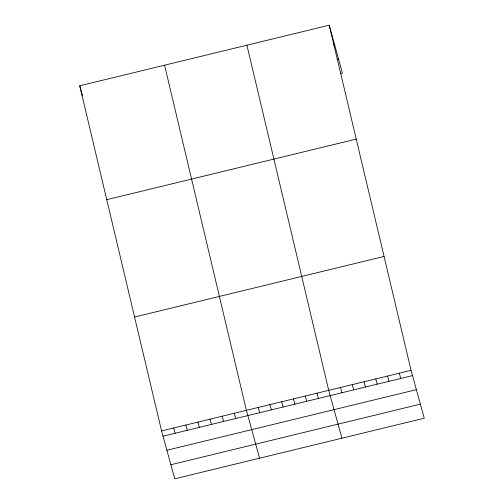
<?xml version="1.0" encoding="UTF-8"?>
<svg xmlns="http://www.w3.org/2000/svg" width="504" height="504" viewBox="0 0 504 504"><rect width="100%" height="100%" fill="white"/><g stroke="black" fill="none" stroke-linecap="round" stroke-linejoin="round"><path stroke-width="0.76" d="M329.238 25.2L411.069 370.339L424.255 418.213L174.762 478.8L161.576 430.926L79.745 85.787L329.238 25.2L342.424 73.074L340.219 73.609M333.094 44.875L334.561 44.516M337.081 59.365L338.556 59.006M106.747 199.685L356.24 139.098M134.568 317.029L384.067 256.442M161.576 430.926L411.069 370.339M163.019 436.18L412.511 375.593M166.893 450.242L416.386 389.655M170.887 464.732L420.38 404.145M399.307 373.193L400.749 378.447M387.544 376.053L388.987 381.301M375.782 378.907L377.225 384.161M364.02 381.761L365.463 387.015M352.258 384.621L353.701 389.869M340.496 387.475L341.945 392.729M341.92 438.209L328.734 390.335L246.91 45.196M316.972 393.189L318.421 398.444M305.21 396.043L306.659 401.297M293.448 398.903L294.897 404.151M281.686 401.757L283.135 407.011M269.923 404.611L271.373 409.865M258.161 407.471L259.61 412.719M259.585 458.199L246.399 410.325L164.575 65.186M234.284 413.267L235.727 418.522M222.163 416.209L223.612 421.464M210.048 419.158L211.491 424.406M197.927 422.1L199.376 427.348M185.812 425.042L187.255 430.29M79.745 85.787L82.486 95.728M173.691 427.984L175.14 433.238"/></g></svg>
